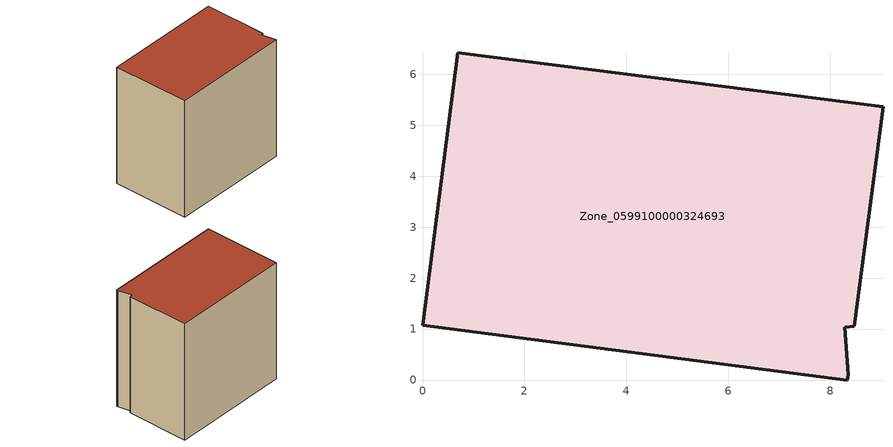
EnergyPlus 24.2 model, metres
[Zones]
Zone_0599100000324693
 floor ground (C_G): 0,1.07 0.69,6.42 9.04,5.36 8.48,1.05 8.29,1.03 8.35,0.11 8.34,0 z3.7
 wall outside (C_F): 0.69,6.42 0,1.07 8.34,0 8.35,0.11 8.29,1.03 8.48,1.05 9.04,5.36 0.69,6.42 z3.7:12.25
 roof outside (C_R): 8.34,0 8.35,0.11 8.29,1.03 8.48,1.05 9.04,5.36 0.69,6.42 0,1.07 z12.25
[BUILDING]
Pand.0599100000324693: North Axis=0; Terrain=City; Loads Convergence Tolerance Value=0.04; Temperature Convergence Tolerance Value=0.4; Solar Distribution=FullExterior; Maximum Number of Warmup Days=25; Minimum Number of Warmup Days=1
[Site:Location]
Rotterdam.The.Hague.AP_ZH_NLD Design_Conditions: Latitude=51.96; Longitude=4.45; Time Zone=1; Elevation=-4.5
[SITE:GROUNDTEMPERATURE:BUILDINGSURFACE]
18, 18, 18, 18, 18, 18, 18, 18, 18, 18, 18, 18
[MATERIAL] Thermal Absorptance=0.9; Solar Absorptance=0.7; Visible Absorptance=0.7
Name | Roughness | Thickness | Conductivity | Density | Specific Heat
G.TI.1975-1991 | MediumSmooth | 0.15 | 0.288461 | 540 | 1210
F.TI.1975-1991 | Rough | 0.3 | 0.230769 | 1920 | 840
R.TI.1975-1991 | MediumRough | 0.2 | 0.153846 | 1500 | 1000
[CONSTRUCTION]
C_G: G.TI.1975-1991
C_F: F.TI.1975-1991
C_R: R.TI.1975-1991
[ZONE]
Zone_0599100000324693: Type=1; Multiplier=1; Ceiling Height=Autocalculate; Volume=Autocalculate; Floor Area=autocalculate; Part of Total Floor Area=Yes
[ZONEINFILTRATION:DESIGNFLOWRATE]
Infil_Zone_0599100000324693: Zone or ZoneList or Space or SpaceList=Zone_0599100000324693; Schedule=AlwaysOn; Design Flow Rate Calculation Method=Flow/Area; Flow Rate per Floor Area=0.003; Constant Term Coefficient=1; Temperature Term Coefficient=0; Velocity Term Coefficient=0; Velocity Squared Term Coefficient=0
[HVACTEMPLATE:ZONE:IDEALLOADSAIRSYSTEM]
Zone_0599100000324693: Maximum Heating Supply Air Temperature=50; Minimum Cooling Supply Air Temperature=13; Maximum Heating Supply Air Humidity Ratio=0.0156; Minimum Cooling Supply Air Humidity Ratio=0.0077; Heating Limit=NoLimit; Cooling Limit=NoLimit; Dehumidification Control Type=ConstantSensibleHeatRatio; Cooling Sensible Heat Ratio=0.7; Dehumidification Setpoint=60; Humidification Control Type=None; Humidification Setpoint=30; Outdoor Air Method=None; Outdoor Air Flow Rate per Person=0.00944; Outdoor Air Flow Rate per Zone Floor Area=0; Outdoor Air Flow Rate per Zone=0; Demand Controlled Ventilation Type=None; Outdoor Air Economizer Type=NoEconomizer; Heat Recovery Type=None; Sensible Heat Recovery Effectiveness=0.7; Latent Heat Recovery Effectiveness=0.65
[ZONECONTROL:THERMOSTAT]
ThermostatControl_Zone_0599100000324693: Zone or ZoneList=Zone_0599100000324693; Control Type Schedule=DualSetpointControlType; Control 1=Thermostat_Zone_0599100000324693; Temperature Difference Between Cutout And Setpoint=0
[THERMOSTATSETPOINT:DUALSETPOINT]
Thermostat_Zone_0599100000324693: Heating Setpoint Temperature Schedule=HeatingSetpoint_Zone_0599100000324693; Cooling Setpoint Temperature Schedule=CoolingSetpoint_Zone_0599100000324693
[SCHEDULE:COMPACT]
HeatingSetpoint_Zone_0599100000324693: Through: 12/31, For: AllDays, Until: 24:00, 21
CoolingSetpoint_Zone_0599100000324693: Through: 12/31, For: AllDays, Until: 24:00, 24
DualSetpointControlType: Through: 12/31, For: AllDays, Until: 24:00, 4
AlwaysOn: Through: 12/31, For: AllDays, Until: 24:00, 1
